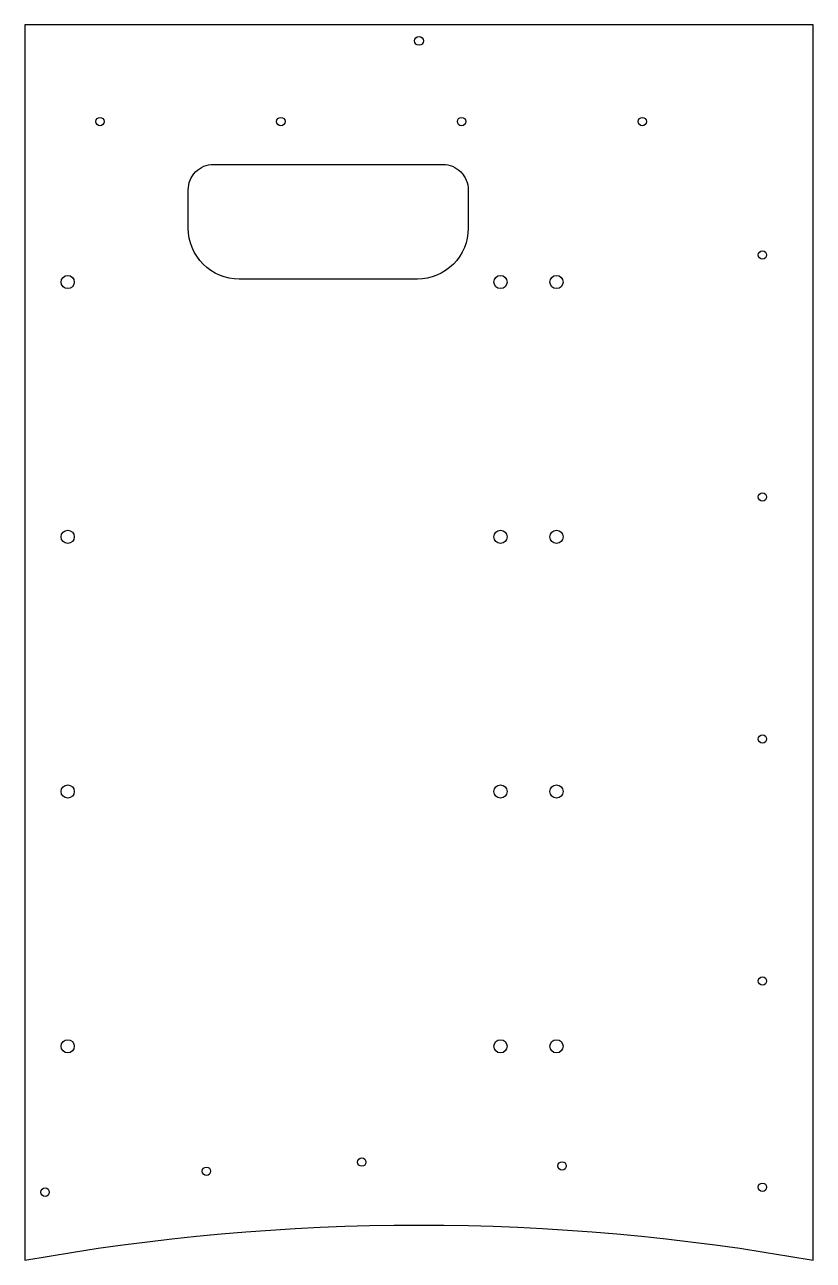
# Model space of a CAD drawing. Header units: inches. Extents: x -12.7 to -0.5, y -16.9 to 2.2.
import ezdxf

# ---------------------------------------------------------------- set-up
doc = ezdxf.new("R2010")
doc.units = ezdxf.units.IN
doc.header["$MEASUREMENT"] = 0

msp = doc.modelspace()

# ---------------------------------------------------------------- linework, layer by layer
for points in [[(-0.505, 2.158), (-12.7, 2.158), (-12.7, -16.936, -0.089266), (-0.505, -16.936)], [(-6.628, -1.772), (-9.384, -1.772, -0.414214), (-10.171, -0.984), (-10.171, -0.394, -0.414214), (-9.778, 0), (-6.234, 0, -0.414214), (-5.841, -0.394), (-5.841, -0.984, -0.414214)]]:
    msp.add_lwpolyline(points, format="xyb", close=True)
for centre, radius in [((-6.602, 1.909), 0.0689), ((-11.535, 0.662), 0.065), ((-8.739, 0.662), 0.065), ((-5.944, 0.662), 0.065), ((-3.149, 0.662), 0.065), ((-1.292, -1.4), 0.065), ((-12.035, -1.818), 0.102), ((-5.343, -1.818), 0.102), ((-4.476, -1.818), 0.102), ((-1.292, -5.14), 0.065), ((-12.035, -5.755), 0.102), ((-5.343, -5.755), 0.102), ((-4.476, -5.755), 0.102), ((-1.292, -8.88), 0.065), ((-12.035, -9.692), 0.102), ((-5.343, -9.692), 0.102), ((-4.476, -9.692), 0.102), ((-1.292, -12.62), 0.065), ((-12.035, -13.629), 0.102), ((-5.343, -13.629), 0.102), ((-4.476, -13.629), 0.102), ((-7.488, -15.419), 0.065), ((-4.39, -15.477), 0.065), ((-9.89, -15.56), 0.065), ((-12.385, -15.883), 0.065), ((-1.292, -15.808), 0.065)]:
    msp.add_circle(centre, radius)

doc.saveas('drawing.dxf')
